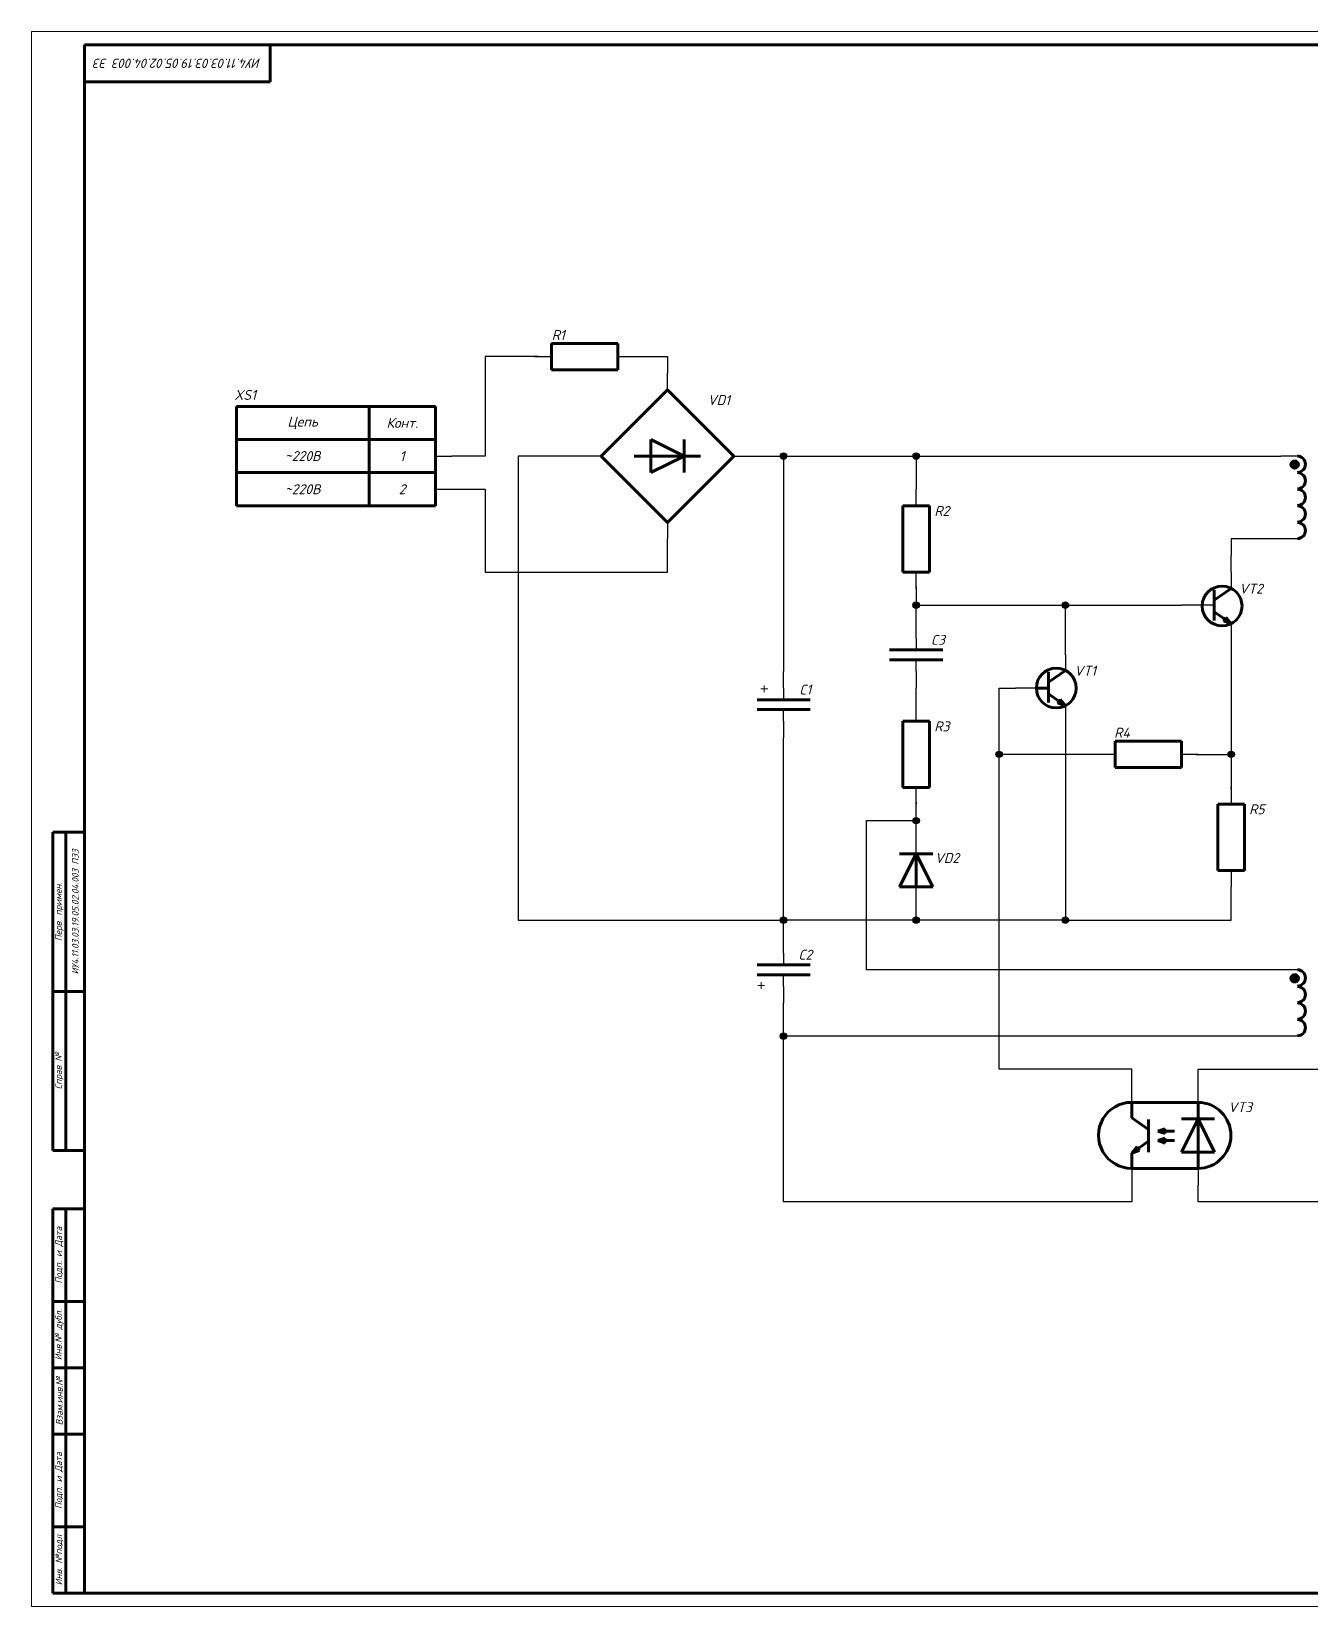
# Model space of a CAD drawing. Header units: millimetres. Extents: x 2470 to 6390, y 1560 to 2814.
# Drawn here: x 2909 to 3391, y 2220 to 2814 of the extents above; entities that cross this region are included whole.
import ezdxf

# ---------------------------------------------------------------- set-up
doc = ezdxf.new("R2010")
doc.units = ezdxf.units.MM
doc.layers.add('border', color=7, linetype='Continuous', lineweight=70)
doc.layers.add('Sheet', color=7, linetype='Continuous', lineweight=30)
doc.styles.add('Main', font='isocpeur.ttf', dxfattribs={"oblique": 15, "height": 3})
doc.styles.get("Standard").update_dxf_attribs({"font": 'arial.ttf'})

msp = doc.modelspace()

# ---------------------------------------------------------------- hatches: boundary and pattern name
at = {"layer": 'Sheet'}
h = msp.add_hatch(color=256, dxfattribs=at)
h.dxf.hatch_style = 1
edge = h.paths.add_edge_path()
edge.add_line((3192.5, 2653.879), (3191.283, 2653.879))
edge.add_ellipse((3192.5, 2653.879), major_axis=(1.217, 0), ratio=0.9999896, start_angle=180, end_angle=270)
edge.add_line((3192.5, 2652.662), (3192.5, 2653.879))
edge = h.paths.add_edge_path()
edge.add_ellipse((3192.5, 2653.879), major_axis=(1.217, 0), ratio=0.9999896, start_angle=270, end_angle=360)
edge.add_line((3193.717, 2653.879), (3192.5, 2653.879))
edge.add_line((3192.5, 2653.879), (3192.5, 2652.662))
edge = h.paths.add_edge_path()
edge.add_ellipse((3192.5, 2653.879), major_axis=(1.217, 0), ratio=0.9999896, start_angle=0, end_angle=180)
edge.add_line((3191.283, 2653.879), (3192.5, 2653.879))
edge.add_line((3192.5, 2653.879), (3193.717, 2653.879))
h = msp.add_hatch(color=256, dxfattribs=at)
h.dxf.hatch_style = 1
edge = h.paths.add_edge_path()
edge.add_line((3192.5, 2653.879), (3191.283, 2653.879))
edge.add_ellipse((3192.5, 2653.879), major_axis=(1.217, 0), ratio=0.9999896, start_angle=180, end_angle=270)
edge.add_line((3192.5, 2652.662), (3192.5, 2653.879))
edge = h.paths.add_edge_path()
edge.add_ellipse((3192.5, 2653.879), major_axis=(1.217, 0), ratio=0.9999896, start_angle=270, end_angle=360)
edge.add_line((3193.717, 2653.879), (3192.5, 2653.879))
edge.add_line((3192.5, 2653.879), (3192.5, 2652.662))
edge = h.paths.add_edge_path()
edge.add_ellipse((3192.5, 2653.879), major_axis=(1.217, 0), ratio=0.9999896, start_angle=0, end_angle=180)
edge.add_line((3191.283, 2653.879), (3192.5, 2653.879))
edge.add_line((3192.5, 2653.879), (3193.717, 2653.879))
h = msp.add_hatch(color=256, dxfattribs=at)
h.dxf.hatch_style = 1
edge = h.paths.add_edge_path()
edge.add_line((3242.5, 2653.879), (3241.283, 2653.879))
edge.add_ellipse((3242.5, 2653.879), major_axis=(1.217, 0), ratio=0.9999896, start_angle=180, end_angle=270)
edge.add_line((3242.5, 2652.662), (3242.5, 2653.879))
edge = h.paths.add_edge_path()
edge.add_ellipse((3242.5, 2653.879), major_axis=(1.217, 0), ratio=0.9999896, start_angle=270, end_angle=360)
edge.add_line((3243.717, 2653.879), (3242.5, 2653.879))
edge.add_line((3242.5, 2653.879), (3242.5, 2652.662))
edge = h.paths.add_edge_path()
edge.add_ellipse((3242.5, 2653.879), major_axis=(1.217, 0), ratio=0.9999896, start_angle=0, end_angle=180)
edge.add_line((3241.283, 2653.879), (3242.5, 2653.879))
edge.add_line((3242.5, 2653.879), (3243.717, 2653.879))
h = msp.add_hatch(color=256, dxfattribs=at)
h.dxf.hatch_style = 1
edge = h.paths.add_edge_path()
edge.add_line((3242.5, 2653.879), (3241.283, 2653.879))
edge.add_ellipse((3242.5, 2653.879), major_axis=(1.217, 0), ratio=0.9999896, start_angle=180, end_angle=270)
edge.add_line((3242.5, 2652.662), (3242.5, 2653.879))
edge = h.paths.add_edge_path()
edge.add_ellipse((3242.5, 2653.879), major_axis=(1.217, 0), ratio=0.9999896, start_angle=270, end_angle=360)
edge.add_line((3243.717, 2653.879), (3242.5, 2653.879))
edge.add_line((3242.5, 2653.879), (3242.5, 2652.662))
edge = h.paths.add_edge_path()
edge.add_ellipse((3242.5, 2653.879), major_axis=(1.217, 0), ratio=0.9999896, start_angle=0, end_angle=180)
edge.add_line((3241.283, 2653.879), (3242.5, 2653.879))
edge.add_line((3242.5, 2653.879), (3243.717, 2653.879))
at = {"layer": 'Sheet', "lineweight": 70}
h = msp.add_hatch(color=256, dxfattribs=at)
h.dxf.hatch_style = 1
edge = h.paths.add_edge_path()
edge.add_ellipse((3385.198, 2650.682), major_axis=(0, 1.396), ratio=0.9952864, start_angle=0, end_angle=360)
at = {"layer": 'Sheet'}
h = msp.add_hatch(color=256, dxfattribs=at)
h.dxf.hatch_style = 1
edge = h.paths.add_edge_path()
edge.add_line((3242.5, 2597.629), (3241.283, 2597.629))
edge.add_ellipse((3242.5, 2597.629), major_axis=(1.217, 0), ratio=0.9999896, start_angle=180, end_angle=270)
edge.add_line((3242.5, 2596.412), (3242.5, 2597.629))
edge = h.paths.add_edge_path()
edge.add_ellipse((3242.5, 2597.629), major_axis=(1.217, 0), ratio=0.9999896, start_angle=270, end_angle=360)
edge.add_line((3243.717, 2597.629), (3242.5, 2597.629))
edge.add_line((3242.5, 2597.629), (3242.5, 2596.412))
edge = h.paths.add_edge_path()
edge.add_ellipse((3242.5, 2597.629), major_axis=(1.217, 0), ratio=0.9999896, start_angle=0, end_angle=180)
edge.add_line((3241.283, 2597.629), (3242.5, 2597.629))
edge.add_line((3242.5, 2597.629), (3243.717, 2597.629))
h = msp.add_hatch(color=256, dxfattribs=at)
h.dxf.hatch_style = 1
edge = h.paths.add_edge_path()
edge.add_line((3242.5, 2597.629), (3241.283, 2597.629))
edge.add_ellipse((3242.5, 2597.629), major_axis=(1.217, 0), ratio=0.9999896, start_angle=180, end_angle=270)
edge.add_line((3242.5, 2596.412), (3242.5, 2597.629))
edge = h.paths.add_edge_path()
edge.add_ellipse((3242.5, 2597.629), major_axis=(1.217, 0), ratio=0.9999896, start_angle=270, end_angle=360)
edge.add_line((3243.717, 2597.629), (3242.5, 2597.629))
edge.add_line((3242.5, 2597.629), (3242.5, 2596.412))
edge = h.paths.add_edge_path()
edge.add_ellipse((3242.5, 2597.629), major_axis=(1.217, 0), ratio=0.9999896, start_angle=0, end_angle=180)
edge.add_line((3241.283, 2597.629), (3242.5, 2597.629))
edge.add_line((3242.5, 2597.629), (3243.717, 2597.629))
h = msp.add_hatch(color=256, dxfattribs=at)
h.dxf.hatch_style = 1
edge = h.paths.add_edge_path()
edge.add_line((3298.75, 2597.629), (3297.533, 2597.629))
edge.add_ellipse((3298.75, 2597.629), major_axis=(1.217, 0), ratio=0.9999896, start_angle=180, end_angle=270)
edge.add_line((3298.75, 2596.412), (3298.75, 2597.629))
edge = h.paths.add_edge_path()
edge.add_ellipse((3298.75, 2597.629), major_axis=(1.217, 0), ratio=0.9999896, start_angle=270, end_angle=360)
edge.add_line((3299.967, 2597.629), (3298.75, 2597.629))
edge.add_line((3298.75, 2597.629), (3298.75, 2596.412))
edge = h.paths.add_edge_path()
edge.add_ellipse((3298.75, 2597.629), major_axis=(1.217, 0), ratio=0.9999896, start_angle=0, end_angle=180)
edge.add_line((3297.533, 2597.629), (3298.75, 2597.629))
edge.add_line((3298.75, 2597.629), (3299.967, 2597.629))
h = msp.add_hatch(color=256, dxfattribs=at)
h.dxf.hatch_style = 1
edge = h.paths.add_edge_path()
edge.add_line((3298.75, 2597.629), (3297.533, 2597.629))
edge.add_ellipse((3298.75, 2597.629), major_axis=(1.217, 0), ratio=0.9999896, start_angle=180, end_angle=270)
edge.add_line((3298.75, 2596.412), (3298.75, 2597.629))
edge = h.paths.add_edge_path()
edge.add_ellipse((3298.75, 2597.629), major_axis=(1.217, 0), ratio=0.9999896, start_angle=270, end_angle=360)
edge.add_line((3299.967, 2597.629), (3298.75, 2597.629))
edge.add_line((3298.75, 2597.629), (3298.75, 2596.412))
edge = h.paths.add_edge_path()
edge.add_ellipse((3298.75, 2597.629), major_axis=(1.217, 0), ratio=0.9999896, start_angle=0, end_angle=180)
edge.add_line((3297.533, 2597.629), (3298.75, 2597.629))
edge.add_line((3298.75, 2597.629), (3299.967, 2597.629))
at = {"layer": 'Sheet', "lineweight": 70}
h = msp.add_hatch(color=256, dxfattribs=at)
h.dxf.hatch_style = 1
h.paths.add_polyline_path([(3358.77, 2592.371), (3358.309, 2591.707), (3361.25, 2590.65)])
h.paths.add_polyline_path([(3359.232, 2593.035), (3358.791, 2592.401), (3361.189, 2590.722)])
h = msp.add_hatch(color=256, dxfattribs=at)
h.dxf.hatch_style = 1
h.paths.add_polyline_path([(3296.27, 2561.421), (3295.809, 2560.756), (3298.75, 2559.7)])
h.paths.add_polyline_path([(3296.731, 2562.085), (3296.291, 2561.45), (3298.689, 2559.772)])
at = {"layer": 'Sheet'}
h = msp.add_hatch(color=256, dxfattribs=at)
h.dxf.hatch_style = 1
edge = h.paths.add_edge_path()
edge.add_line((3273.75, 2541.379), (3272.533, 2541.379))
edge.add_ellipse((3273.75, 2541.379), major_axis=(1.217, 0), ratio=0.9999896, start_angle=180, end_angle=270)
edge.add_line((3273.75, 2540.162), (3273.75, 2541.379))
edge = h.paths.add_edge_path()
edge.add_ellipse((3273.75, 2541.379), major_axis=(1.217, 0), ratio=0.9999896, start_angle=270, end_angle=360)
edge.add_line((3274.967, 2541.379), (3273.75, 2541.379))
edge.add_line((3273.75, 2541.379), (3273.75, 2540.162))
edge = h.paths.add_edge_path()
edge.add_ellipse((3273.75, 2541.379), major_axis=(1.217, 0), ratio=0.9999896, start_angle=0, end_angle=180)
edge.add_line((3272.533, 2541.379), (3273.75, 2541.379))
edge.add_line((3273.75, 2541.379), (3274.967, 2541.379))
h = msp.add_hatch(color=256, dxfattribs=at)
h.dxf.hatch_style = 1
edge = h.paths.add_edge_path()
edge.add_line((3273.75, 2541.379), (3272.533, 2541.379))
edge.add_ellipse((3273.75, 2541.379), major_axis=(1.217, 0), ratio=0.9999896, start_angle=180, end_angle=270)
edge.add_line((3273.75, 2540.162), (3273.75, 2541.379))
edge = h.paths.add_edge_path()
edge.add_ellipse((3273.75, 2541.379), major_axis=(1.217, 0), ratio=0.9999896, start_angle=270, end_angle=360)
edge.add_line((3274.967, 2541.379), (3273.75, 2541.379))
edge.add_line((3273.75, 2541.379), (3273.75, 2540.162))
edge = h.paths.add_edge_path()
edge.add_ellipse((3273.75, 2541.379), major_axis=(1.217, 0), ratio=0.9999896, start_angle=0, end_angle=180)
edge.add_line((3272.533, 2541.379), (3273.75, 2541.379))
edge.add_line((3273.75, 2541.379), (3274.967, 2541.379))
h = msp.add_hatch(color=256, dxfattribs=at)
h.dxf.hatch_style = 1
edge = h.paths.add_edge_path()
edge.add_line((3361.25, 2541.379), (3360.033, 2541.379))
edge.add_ellipse((3361.25, 2541.379), major_axis=(1.217, 0), ratio=0.9999896, start_angle=180, end_angle=270)
edge.add_line((3361.25, 2540.162), (3361.25, 2541.379))
edge = h.paths.add_edge_path()
edge.add_ellipse((3361.25, 2541.379), major_axis=(1.217, 0), ratio=0.9999896, start_angle=270, end_angle=360)
edge.add_line((3362.467, 2541.379), (3361.25, 2541.379))
edge.add_line((3361.25, 2541.379), (3361.25, 2540.162))
edge = h.paths.add_edge_path()
edge.add_ellipse((3361.25, 2541.379), major_axis=(1.217, 0), ratio=0.9999896, start_angle=0, end_angle=180)
edge.add_line((3360.033, 2541.379), (3361.25, 2541.379))
edge.add_line((3361.25, 2541.379), (3362.467, 2541.379))
h = msp.add_hatch(color=256, dxfattribs=at)
h.dxf.hatch_style = 1
edge = h.paths.add_edge_path()
edge.add_line((3361.25, 2541.379), (3360.033, 2541.379))
edge.add_ellipse((3361.25, 2541.379), major_axis=(1.217, 0), ratio=0.9999896, start_angle=180, end_angle=270)
edge.add_line((3361.25, 2540.162), (3361.25, 2541.379))
edge = h.paths.add_edge_path()
edge.add_ellipse((3361.25, 2541.379), major_axis=(1.217, 0), ratio=0.9999896, start_angle=270, end_angle=360)
edge.add_line((3362.467, 2541.379), (3361.25, 2541.379))
edge.add_line((3361.25, 2541.379), (3361.25, 2540.162))
edge = h.paths.add_edge_path()
edge.add_ellipse((3361.25, 2541.379), major_axis=(1.217, 0), ratio=0.9999896, start_angle=0, end_angle=180)
edge.add_line((3360.033, 2541.379), (3361.25, 2541.379))
edge.add_line((3361.25, 2541.379), (3362.467, 2541.379))
h = msp.add_hatch(color=256, dxfattribs=at)
h.dxf.hatch_style = 1
edge = h.paths.add_edge_path()
edge.add_line((3361.25, 2541.379), (3360.033, 2541.379))
edge.add_ellipse((3361.25, 2541.379), major_axis=(1.217, 0), ratio=0.9999896, start_angle=180, end_angle=270)
edge.add_line((3361.25, 2540.162), (3361.25, 2541.379))
edge = h.paths.add_edge_path()
edge.add_ellipse((3361.25, 2541.379), major_axis=(1.217, 0), ratio=0.9999896, start_angle=270, end_angle=360)
edge.add_line((3362.467, 2541.379), (3361.25, 2541.379))
edge.add_line((3361.25, 2541.379), (3361.25, 2540.162))
edge = h.paths.add_edge_path()
edge.add_ellipse((3361.25, 2541.379), major_axis=(1.217, 0), ratio=0.9999896, start_angle=0, end_angle=180)
edge.add_line((3360.033, 2541.379), (3361.25, 2541.379))
edge.add_line((3361.25, 2541.379), (3362.467, 2541.379))
h = msp.add_hatch(color=256, dxfattribs=at)
h.dxf.hatch_style = 1
edge = h.paths.add_edge_path()
edge.add_line((3361.25, 2541.379), (3360.033, 2541.379))
edge.add_ellipse((3361.25, 2541.379), major_axis=(1.217, 0), ratio=0.9999896, start_angle=180, end_angle=270)
edge.add_line((3361.25, 2540.162), (3361.25, 2541.379))
edge = h.paths.add_edge_path()
edge.add_ellipse((3361.25, 2541.379), major_axis=(1.217, 0), ratio=0.9999896, start_angle=270, end_angle=360)
edge.add_line((3362.467, 2541.379), (3361.25, 2541.379))
edge.add_line((3361.25, 2541.379), (3361.25, 2540.162))
edge = h.paths.add_edge_path()
edge.add_ellipse((3361.25, 2541.379), major_axis=(1.217, 0), ratio=0.9999896, start_angle=0, end_angle=180)
edge.add_line((3360.033, 2541.379), (3361.25, 2541.379))
edge.add_line((3361.25, 2541.379), (3362.467, 2541.379))
h = msp.add_hatch(color=256, dxfattribs=at)
h.dxf.hatch_style = 1
edge = h.paths.add_edge_path()
edge.add_line((3242.5, 2516.379), (3241.283, 2516.379))
edge.add_ellipse((3242.5, 2516.379), major_axis=(1.217, 0), ratio=0.9999896, start_angle=180, end_angle=270)
edge.add_line((3242.5, 2515.162), (3242.5, 2516.379))
edge = h.paths.add_edge_path()
edge.add_ellipse((3242.5, 2516.379), major_axis=(1.217, 0), ratio=0.9999896, start_angle=270, end_angle=360)
edge.add_line((3243.717, 2516.379), (3242.5, 2516.379))
edge.add_line((3242.5, 2516.379), (3242.5, 2515.162))
edge = h.paths.add_edge_path()
edge.add_ellipse((3242.5, 2516.379), major_axis=(1.217, 0), ratio=0.9999896, start_angle=0, end_angle=180)
edge.add_line((3241.283, 2516.379), (3242.5, 2516.379))
edge.add_line((3242.5, 2516.379), (3243.717, 2516.379))
h = msp.add_hatch(color=256, dxfattribs=at)
h.dxf.hatch_style = 1
edge = h.paths.add_edge_path()
edge.add_line((3242.5, 2516.379), (3241.283, 2516.379))
edge.add_ellipse((3242.5, 2516.379), major_axis=(1.217, 0), ratio=0.9999896, start_angle=180, end_angle=270)
edge.add_line((3242.5, 2515.162), (3242.5, 2516.379))
edge = h.paths.add_edge_path()
edge.add_ellipse((3242.5, 2516.379), major_axis=(1.217, 0), ratio=0.9999896, start_angle=270, end_angle=360)
edge.add_line((3243.717, 2516.379), (3242.5, 2516.379))
edge.add_line((3242.5, 2516.379), (3242.5, 2515.162))
edge = h.paths.add_edge_path()
edge.add_ellipse((3242.5, 2516.379), major_axis=(1.217, 0), ratio=0.9999896, start_angle=0, end_angle=180)
edge.add_line((3241.283, 2516.379), (3242.5, 2516.379))
edge.add_line((3242.5, 2516.379), (3243.717, 2516.379))
h = msp.add_hatch(color=256, dxfattribs=at)
h.dxf.hatch_style = 1
edge = h.paths.add_edge_path()
edge.add_line((3192.5, 2478.879), (3191.283, 2478.879))
edge.add_ellipse((3192.5, 2478.879), major_axis=(1.217, 0), ratio=0.9999896, start_angle=180, end_angle=270)
edge.add_line((3192.5, 2477.662), (3192.5, 2478.879))
edge = h.paths.add_edge_path()
edge.add_ellipse((3192.5, 2478.879), major_axis=(1.217, 0), ratio=0.9999896, start_angle=270, end_angle=360)
edge.add_line((3193.717, 2478.879), (3192.5, 2478.879))
edge.add_line((3192.5, 2478.879), (3192.5, 2477.662))
edge = h.paths.add_edge_path()
edge.add_ellipse((3192.5, 2478.879), major_axis=(1.217, 0), ratio=0.9999896, start_angle=0, end_angle=180)
edge.add_line((3191.283, 2478.879), (3192.5, 2478.879))
edge.add_line((3192.5, 2478.879), (3193.717, 2478.879))
h = msp.add_hatch(color=256, dxfattribs=at)
h.dxf.hatch_style = 1
edge = h.paths.add_edge_path()
edge.add_line((3192.5, 2478.879), (3191.283, 2478.879))
edge.add_ellipse((3192.5, 2478.879), major_axis=(1.217, 0), ratio=0.9999896, start_angle=180, end_angle=270)
edge.add_line((3192.5, 2477.662), (3192.5, 2478.879))
edge = h.paths.add_edge_path()
edge.add_ellipse((3192.5, 2478.879), major_axis=(1.217, 0), ratio=0.9999896, start_angle=270, end_angle=360)
edge.add_line((3193.717, 2478.879), (3192.5, 2478.879))
edge.add_line((3192.5, 2478.879), (3192.5, 2477.662))
edge = h.paths.add_edge_path()
edge.add_ellipse((3192.5, 2478.879), major_axis=(1.217, 0), ratio=0.9999896, start_angle=0, end_angle=180)
edge.add_line((3191.283, 2478.879), (3192.5, 2478.879))
edge.add_line((3192.5, 2478.879), (3193.717, 2478.879))
h = msp.add_hatch(color=256, dxfattribs=at)
h.dxf.hatch_style = 1
edge = h.paths.add_edge_path()
edge.add_line((3242.5, 2478.879), (3241.283, 2478.879))
edge.add_ellipse((3242.5, 2478.879), major_axis=(1.217, 0), ratio=0.9999896, start_angle=180, end_angle=270)
edge.add_line((3242.5, 2477.662), (3242.5, 2478.879))
edge = h.paths.add_edge_path()
edge.add_ellipse((3242.5, 2478.879), major_axis=(1.217, 0), ratio=0.9999896, start_angle=270, end_angle=360)
edge.add_line((3243.717, 2478.879), (3242.5, 2478.879))
edge.add_line((3242.5, 2478.879), (3242.5, 2477.662))
edge = h.paths.add_edge_path()
edge.add_ellipse((3242.5, 2478.879), major_axis=(1.217, 0), ratio=0.9999896, start_angle=0, end_angle=180)
edge.add_line((3241.283, 2478.879), (3242.5, 2478.879))
edge.add_line((3242.5, 2478.879), (3243.717, 2478.879))
h = msp.add_hatch(color=256, dxfattribs=at)
h.dxf.hatch_style = 1
edge = h.paths.add_edge_path()
edge.add_line((3242.5, 2478.879), (3241.283, 2478.879))
edge.add_ellipse((3242.5, 2478.879), major_axis=(1.217, 0), ratio=0.9999896, start_angle=180, end_angle=270)
edge.add_line((3242.5, 2477.662), (3242.5, 2478.879))
edge = h.paths.add_edge_path()
edge.add_ellipse((3242.5, 2478.879), major_axis=(1.217, 0), ratio=0.9999896, start_angle=270, end_angle=360)
edge.add_line((3243.717, 2478.879), (3242.5, 2478.879))
edge.add_line((3242.5, 2478.879), (3242.5, 2477.662))
edge = h.paths.add_edge_path()
edge.add_ellipse((3242.5, 2478.879), major_axis=(1.217, 0), ratio=0.9999896, start_angle=0, end_angle=180)
edge.add_line((3241.283, 2478.879), (3242.5, 2478.879))
edge.add_line((3242.5, 2478.879), (3243.717, 2478.879))
h = msp.add_hatch(color=256, dxfattribs=at)
h.dxf.hatch_style = 1
edge = h.paths.add_edge_path()
edge.add_line((3298.75, 2478.879), (3297.533, 2478.879))
edge.add_ellipse((3298.75, 2478.879), major_axis=(1.217, 0), ratio=0.9999896, start_angle=180, end_angle=270)
edge.add_line((3298.75, 2477.662), (3298.75, 2478.879))
edge = h.paths.add_edge_path()
edge.add_ellipse((3298.75, 2478.879), major_axis=(1.217, 0), ratio=0.9999896, start_angle=270, end_angle=360)
edge.add_line((3299.967, 2478.879), (3298.75, 2478.879))
edge.add_line((3298.75, 2478.879), (3298.75, 2477.662))
edge = h.paths.add_edge_path()
edge.add_ellipse((3298.75, 2478.879), major_axis=(1.217, 0), ratio=0.9999896, start_angle=0, end_angle=180)
edge.add_line((3297.533, 2478.879), (3298.75, 2478.879))
edge.add_line((3298.75, 2478.879), (3299.967, 2478.879))
h = msp.add_hatch(color=256, dxfattribs=at)
h.dxf.hatch_style = 1
edge = h.paths.add_edge_path()
edge.add_line((3298.75, 2478.879), (3297.533, 2478.879))
edge.add_ellipse((3298.75, 2478.879), major_axis=(1.217, 0), ratio=0.9999896, start_angle=180, end_angle=270)
edge.add_line((3298.75, 2477.662), (3298.75, 2478.879))
edge = h.paths.add_edge_path()
edge.add_ellipse((3298.75, 2478.879), major_axis=(1.217, 0), ratio=0.9999896, start_angle=270, end_angle=360)
edge.add_line((3299.967, 2478.879), (3298.75, 2478.879))
edge.add_line((3298.75, 2478.879), (3298.75, 2477.662))
edge = h.paths.add_edge_path()
edge.add_ellipse((3298.75, 2478.879), major_axis=(1.217, 0), ratio=0.9999896, start_angle=0, end_angle=180)
edge.add_line((3297.533, 2478.879), (3298.75, 2478.879))
edge.add_line((3298.75, 2478.879), (3299.967, 2478.879))
at = {"layer": 'Sheet', "lineweight": 70}
h = msp.add_hatch(color=256, dxfattribs=at)
h.dxf.hatch_style = 1
edge = h.paths.add_edge_path()
edge.add_ellipse((3385.198, 2456.933), major_axis=(0, 1.396), ratio=0.9952864, start_angle=0, end_angle=360)
at = {"layer": 'Sheet'}
h = msp.add_hatch(color=256, dxfattribs=at)
h.dxf.hatch_style = 1
edge = h.paths.add_edge_path()
edge.add_line((3192.5, 2435.129), (3191.283, 2435.129))
edge.add_ellipse((3192.5, 2435.129), major_axis=(1.217, 0), ratio=0.9999896, start_angle=180, end_angle=270)
edge.add_line((3192.5, 2433.912), (3192.5, 2435.129))
edge = h.paths.add_edge_path()
edge.add_ellipse((3192.5, 2435.129), major_axis=(1.217, 0), ratio=0.9999896, start_angle=270, end_angle=360)
edge.add_line((3193.717, 2435.129), (3192.5, 2435.129))
edge.add_line((3192.5, 2435.129), (3192.5, 2433.912))
edge = h.paths.add_edge_path()
edge.add_ellipse((3192.5, 2435.129), major_axis=(1.217, 0), ratio=0.9999896, start_angle=0, end_angle=180)
edge.add_line((3191.283, 2435.129), (3192.5, 2435.129))
edge.add_line((3192.5, 2435.129), (3193.717, 2435.129))
h = msp.add_hatch(color=256, dxfattribs=at)
h.dxf.hatch_style = 1
edge = h.paths.add_edge_path()
edge.add_line((3192.5, 2435.129), (3191.283, 2435.129))
edge.add_ellipse((3192.5, 2435.129), major_axis=(1.217, 0), ratio=0.9999896, start_angle=180, end_angle=270)
edge.add_line((3192.5, 2433.912), (3192.5, 2435.129))
edge = h.paths.add_edge_path()
edge.add_ellipse((3192.5, 2435.129), major_axis=(1.217, 0), ratio=0.9999896, start_angle=270, end_angle=360)
edge.add_line((3193.717, 2435.129), (3192.5, 2435.129))
edge.add_line((3192.5, 2435.129), (3192.5, 2433.912))
edge = h.paths.add_edge_path()
edge.add_ellipse((3192.5, 2435.129), major_axis=(1.217, 0), ratio=0.9999896, start_angle=0, end_angle=180)
edge.add_line((3191.283, 2435.129), (3192.5, 2435.129))
edge.add_line((3192.5, 2435.129), (3193.717, 2435.129))
at = {"layer": 'Sheet', "lineweight": 70}
h = msp.add_hatch(color=256, dxfattribs=at)
h.dxf.hatch_style = 1
h.paths.add_polyline_path([(3336.3, 2398.388), (3336.3, 2399.286), (3333.606, 2399.286)])
h.paths.add_polyline_path([(3336.3, 2399.286), (3336.3, 2400.184), (3333.606, 2399.286)])
h.paths.add_polyline_path([(3336.3, 2395.694), (3336.3, 2396.592), (3333.606, 2395.694)])
h.paths.add_polyline_path([(3336.3, 2394.796), (3336.3, 2395.694), (3333.606, 2395.694)])
h = msp.add_hatch(color=256, dxfattribs=at)
h.dxf.hatch_style = 1
h.paths.add_polyline_path([(3326.23, 2392.7), (3326.691, 2392.035), (3323.75, 2390.979)])
h.paths.add_polyline_path([(3325.769, 2393.364), (3326.209, 2392.729), (3323.811, 2391.05)])

# ---------------------------------------------------------------- linework, layer by layer
at = {"layer": 'border', "lineweight": 18}
for p, q in [((2909, 2814), (3750, 2814)), ((2909, 2814), (2909, 2220)), ((3750, 2220), (2909, 2220))]:
    msp.add_line(p, q, dxfattribs=at)
at = {"layer": 'border', "lineweight": 70}
for p, q in [((2929, 2809), (3745, 2809)), ((2929, 2809), (2929, 2225)), ((2999, 2795), (2999, 2809)), ((2929, 2795), (2999, 2795)), ((2922, 2512), (2917, 2512)), ((2922, 2452), (2922, 2512)), ((2922, 2512), (2929, 2512)), ((2917, 2452), (2929, 2452)), ((2922, 2452), (2922, 2392)), ((2922, 2392), (2917, 2392)), ((2929, 2392), (2922, 2392)), ((2929, 2370), (2917, 2370)), ((2917, 2370), (2917, 2225)), ((2922, 2225), (2922, 2370)), ((2929, 2335), (2917, 2335)), ((2929, 2310), (2917, 2310)), ((2929, 2250), (2917, 2250)), ((3745, 2225), (2917, 2225))]:
    msp.add_line(p, q, dxfattribs=at)
at = {"layer": 'border'}
for p, q in [((2917, 2512), (2917, 2392)), ((2917, 2250), (2917, 2285)), ((2917, 2285), (2929, 2285))]:
    msp.add_line(p, q, dxfattribs=at)
at = {"layer": 'Sheet'}
for p, q in [((3098.75, 2691.379), (3080, 2691.379)), ((3080, 2691.379), (3080, 2653.879)), ((3098.75, 2691.379), (3105, 2691.379)), ((3100, 2691.379), (3098.75, 2691.379)), ((3130, 2691.379), (3136.25, 2691.379)), ((3135, 2691.379), (3136.25, 2691.379)), ((3136.25, 2691.379), (3148.75, 2691.379)), ((3148.75, 2691.379), (3148.75, 2685.129)), ((3148.75, 2678.879), (3148.75, 2685.129)), ((3148.75, 2683.879), (3148.75, 2685.129)), ((3061.249, 2653.879), (3067.499, 2653.879)), ((3080, 2653.879), (3067.499, 2653.879)), ((3067.499, 2653.879), (3067.499, 2653.879)), ((3117.5, 2653.879), (3092.5, 2653.879)), ((3092.5, 2653.879), (3092.5, 2478.879)), ((3123.75, 2653.879), (3117.5, 2653.879)), ((3118.75, 2653.879), (3117.5, 2653.879)), ((3173.75, 2653.879), (3192.5, 2653.879)), ((3192.5, 2653.879), (3192.5, 2572.629)), ((3192.5, 2653.879), (3242.5, 2653.879)), ((3242.5, 2653.879), (3242.5, 2641.379)), ((3242.5, 2653.879), (3380, 2653.879)), ((3386.25, 2653.879), (3380, 2653.879)), ((3061.249, 2641.379), (3067.499, 2641.379)), ((3067.499, 2641.379), (3080, 2641.379)), ((3080, 2641.379), (3080, 2610.129)), ((3242.5, 2635.129), (3242.5, 2641.379)), ((3242.5, 2640.744), (3242.5, 2641.379)), ((3148.75, 2628.879), (3148.75, 2622.629)), ((3148.75, 2623.879), (3148.75, 2622.629)), ((3148.75, 2610.129), (3148.75, 2622.629)), ((3380, 2622.629), (3361.25, 2622.629)), ((3361.25, 2622.629), (3361.25, 2616.379)), ((3386.25, 2622.629), (3380, 2622.629)), ((3361.25, 2610.129), (3361.25, 2616.379)), ((3080, 2610.129), (3148.75, 2610.129)), ((3242.5, 2603.879), (3242.5, 2610.129)), ((3361.25, 2610.129), (3361.25, 2604.279)), ((3242.5, 2604.514), (3242.5, 2603.879)), ((3242.5, 2603.879), (3242.5, 2597.629)), ((3242.5, 2591.379), (3242.5, 2597.629)), ((3242.5, 2597.629), (3298.75, 2597.629)), ((3298.75, 2585.129), (3298.75, 2597.629)), ((3298.75, 2597.629), (3342.5, 2597.629)), ((3354.9, 2597.629), (3342.5, 2597.629)), ((3242.5, 2585.129), (3242.5, 2591.379)), ((3361.25, 2590.65), (3361.25, 2585.129)), ((3242.5, 2585.129), (3242.5, 2580.754)), ((3298.75, 2578.879), (3298.75, 2585.129)), ((3361.25, 2585.129), (3361.25, 2578.879)), ((3298.75, 2578.879), (3298.75, 2573.029)), ((3361.25, 2578.879), (3361.25, 2541.379)), ((3192.5, 2566.379), (3192.5, 2572.629)), ((3242.5, 2572.629), (3242.5, 2577.004)), ((3242.5, 2572.629), (3242.5, 2566.379)), ((3192.5, 2566.379), (3192.5, 2562.004)), ((3242.5, 2560.129), (3242.5, 2566.379)), ((3273.75, 2541.379), (3273.75, 2566.379)), ((3273.75, 2566.379), (3280, 2566.379)), ((3287.839, 2566.367), (3280, 2566.379)), ((3242.5, 2553.879), (3242.5, 2560.129)), ((3242.5, 2559.494), (3242.5, 2560.129)), ((3298.75, 2559.7), (3298.75, 2547.629)), ((3192.5, 2553.879), (3192.5, 2547.629)), ((3192.5, 2478.879), (3192.5, 2547.629)), ((3298.75, 2547.629), (3298.75, 2478.879)), ((3311.25, 2541.379), (3273.75, 2541.379)), ((3273.75, 2422.629), (3273.75, 2541.379)), ((3317.5, 2541.379), (3311.25, 2541.379)), ((3311.885, 2541.379), (3311.25, 2541.379)), ((3348.75, 2541.379), (3342.5, 2541.379)), ((3348.115, 2541.379), (3348.75, 2541.379)), ((3348.75, 2541.379), (3361.25, 2541.379)), ((3361.25, 2541.379), (3361.25, 2528.879)), ((3242.5, 2522.629), (3242.5, 2528.879)), ((3361.25, 2528.879), (3361.25, 2522.629)), ((3361.25, 2528.244), (3361.25, 2528.879)), ((3242.5, 2523.264), (3242.5, 2522.629)), ((3242.5, 2516.379), (3242.5, 2522.629)), ((3223.75, 2460.129), (3223.75, 2516.379)), ((3223.75, 2516.379), (3242.5, 2516.379)), ((3242.5, 2510.129), (3242.5, 2516.379)), ((3242.5, 2503.879), (3242.5, 2510.129)), ((3361.25, 2497.629), (3361.25, 2491.379)), ((3242.5, 2478.879), (3242.5, 2491.379)), ((3361.25, 2492.014), (3361.25, 2491.379)), ((3361.25, 2478.879), (3361.25, 2491.379)), ((3092.5, 2478.879), (3192.5, 2478.879)), ((3192.5, 2472.629), (3192.5, 2478.879)), ((3242.5, 2478.879), (3192.5, 2478.879)), ((3298.75, 2478.879), (3242.5, 2478.879)), ((3298.75, 2478.879), (3361.25, 2478.879)), ((3192.5, 2466.379), (3192.5, 2472.629)), ((3192.5, 2466.379), (3192.5, 2462.004)), ((3380, 2460.129), (3223.75, 2460.129)), ((3386.25, 2460.129), (3380, 2460.129)), ((3192.5, 2453.879), (3192.5, 2458.254)), ((3192.5, 2453.879), (3192.5, 2447.629)), ((3192.5, 2435.129), (3192.5, 2447.629)), ((3380, 2435.129), (3192.5, 2435.129)), ((3192.5, 2372.629), (3192.5, 2435.129)), ((3386.25, 2435.129), (3380, 2435.129)), ((3323.75, 2422.629), (3273.75, 2422.629)), ((3323.75, 2416.379), (3323.75, 2422.629)), ((3348.75, 2416.379), (3348.75, 2422.629)), ((3348.75, 2422.629), (3461.25, 2422.629)), ((3323.75, 2410.129), (3323.75, 2416.379)), ((3348.75, 2410.129), (3348.75, 2416.379)), ((3323.75, 2385.129), (3323.75, 2378.879)), ((3348.75, 2385.129), (3348.75, 2378.879)), ((3323.75, 2378.879), (3323.75, 2372.629)), ((3348.75, 2372.629), (3348.75, 2378.879)), ((3323.75, 2372.629), (3192.5, 2372.629)), ((3573.751, 2372.629), (3348.75, 2372.629))]:
    msp.add_line(p, q, dxfattribs=at)
at = {"layer": 'Sheet', "lineweight": 70}
for p, q in [((3105, 2696.379), (3105, 2686.379)), ((3105, 2696.379), (3130, 2696.379)), ((3130, 2696.379), (3130, 2686.379)), ((3105, 2686.379), (3130, 2686.379)), ((3123.75, 2653.879), (3148.75, 2678.879)), ((3148.75, 2678.879), (3173.75, 2653.879)), ((2986.249, 2672.629), (3061.249, 2672.629)), ((2986.249, 2672.629), (2986.249, 2635.129)), ((3142.5, 2660.129), (3142.5, 2647.629)), ((3155, 2653.879), (3142.5, 2660.129)), ((3155, 2660.129), (3155, 2647.629)), ((3155, 2660.129), (3155, 2660.129)), ((3148.75, 2628.879), (3123.75, 2653.879)), ((3142.5, 2653.879), (3136.25, 2653.879)), ((3142.5, 2653.879), (3155, 2653.879)), ((3142.5, 2647.629), (3155, 2653.879)), ((3173.75, 2653.879), (3148.75, 2628.879)), ((3155, 2653.879), (3161.25, 2653.879)), ((2986.249, 2635.129), (3061.249, 2635.129)), ((3237.5, 2635.129), (3247.5, 2635.129)), ((3237.5, 2610.129), (3237.5, 2635.129)), ((3247.5, 2610.129), (3247.5, 2635.129)), ((3237.5, 2610.129), (3247.5, 2610.129)), ((3361.25, 2603.979), (3354.9, 2599.534)), ((3354.9, 2603.344), (3354.9, 2591.914)), ((3361.25, 2590.679), (3354.9, 2595.124)), ((3358.309, 2591.707), (3359.232, 2593.035)), ((3358.309, 2591.707), (3361.25, 2590.65)), ((3359.232, 2593.035), (3361.25, 2590.65)), ((3232.5, 2580.754), (3252.5, 2580.754)), ((3232.5, 2577.004), (3252.5, 2577.004)), ((3298.75, 2573.029), (3292.4, 2568.584)), ((3292.4, 2572.394), (3292.4, 2560.964)), ((3287.839, 2566.367), (3292.4, 2566.379)), ((3202.5, 2562.004), (3182.5, 2562.004)), ((3298.75, 2559.729), (3292.4, 2564.174)), ((3295.809, 2560.756), (3296.731, 2562.085)), ((3295.809, 2560.756), (3298.75, 2559.7)), ((3296.731, 2562.085), (3298.75, 2559.7)), ((3202.5, 2558.254), (3182.5, 2558.254)), ((3237.5, 2553.879), (3247.5, 2553.879)), ((3237.5, 2528.879), (3237.5, 2553.879)), ((3247.5, 2528.879), (3247.5, 2553.879)), ((3317.5, 2536.379), (3317.5, 2546.379)), ((3342.5, 2546.379), (3317.5, 2546.379)), ((3342.5, 2536.379), (3342.5, 2546.379)), ((3342.5, 2536.379), (3317.5, 2536.379)), ((3237.5, 2528.879), (3247.5, 2528.879)), ((3366.25, 2522.629), (3356.25, 2522.629)), ((3356.25, 2522.629), (3356.25, 2497.629)), ((3366.25, 2522.629), (3366.25, 2497.629)), ((3236.25, 2503.879), (3248.75, 2503.879)), ((3236.25, 2503.879), (3236.25, 2503.879)), ((3242.5, 2503.879), (3236.25, 2491.379)), ((3242.5, 2491.379), (3242.5, 2503.879)), ((3248.75, 2491.379), (3242.5, 2503.879)), ((3366.25, 2497.629), (3356.25, 2497.629)), ((3236.25, 2491.379), (3248.75, 2491.379)), ((3182.5, 2462.004), (3202.5, 2462.004)), ((3182.5, 2458.254), (3202.5, 2458.254)), ((3323.75, 2404.308), (3323.75, 2410.129)), ((3348.75, 2410.129), (3323.75, 2410.129)), ((3348.75, 2410.129), (3348.75, 2385.129)), ((3323.75, 2404.308), (3330.1, 2399.863)), ((3330.1, 2403.673), (3330.1, 2392.243)), ((3330.1, 2403.673), (3330.1, 2391.307)), ((3333.606, 2399.286), (3336.3, 2400.184)), ((3336.3, 2400.184), (3333.606, 2399.286)), ((3336.3, 2400.184), (3336.3, 2398.388)), ((3336.3, 2398.388), (3336.3, 2400.184)), ((3342.5, 2403.879), (3355, 2403.879)), ((3348.75, 2403.879), (3342.5, 2391.379)), ((3355, 2391.379), (3348.75, 2403.879)), ((3323.75, 2391.008), (3330.1, 2395.453)), ((3339.892, 2399.286), (3333.606, 2399.286)), ((3336.3, 2398.388), (3333.606, 2399.286)), ((3333.606, 2399.286), (3333.606, 2399.286)), ((3333.606, 2399.286), (3336.3, 2398.388)), ((3333.606, 2399.286), (3333.606, 2399.286)), ((3333.606, 2395.694), (3336.3, 2396.592)), ((3336.3, 2396.592), (3333.606, 2395.694)), ((3339.892, 2395.694), (3333.606, 2395.694)), ((3336.3, 2394.796), (3333.606, 2395.694)), ((3333.606, 2395.694), (3336.3, 2394.796)), ((3333.697, 2395.695), (3333.697, 2395.695)), ((3333.697, 2395.695), (3333.697, 2395.695)), ((3336.3, 2396.592), (3336.3, 2394.796)), ((3336.3, 2394.796), (3336.3, 2396.592)), ((3325.769, 2393.364), (3323.75, 2390.979)), ((3326.691, 2392.035), (3323.75, 2390.979)), ((3323.75, 2385.129), (3323.75, 2390.979)), ((3326.691, 2392.035), (3325.769, 2393.364)), ((3342.5, 2391.379), (3355, 2391.379)), ((3348.75, 2385.129), (3323.75, 2385.129))]:
    msp.add_line(p, q, dxfattribs=at)
at = {"layer": 'Sheet', "lineweight": 80}
for p, q in [((3036.249, 2672.629), (3036.249, 2635.129)), ((3061.249, 2635.129), (3061.249, 2672.629)), ((2986.249, 2660.129), (3061.249, 2660.129)), ((3061.249, 2660.129), (3061.249, 2641.379)), ((2986.249, 2647.629), (3061.249, 2647.629)), ((3061.249, 2647.629), (3061.249, 2635.129))]:
    msp.add_line(p, q, dxfattribs=at)
at = {"layer": 'Sheet', "lineweight": 30}
msp.add_line((3192.5, 2553.879), (3192.5, 2558.254), dxfattribs=at)
at = {"layer": 'Sheet', "lineweight": 70}
for centre in [(3357.839, 2597.329), (3295.339, 2566.379)]:
    msp.add_circle(centre, 7.5, dxfattribs=at)
at = {"layer": 'Sheet'}
for centre, start, end in [((3192.5, 2653.879), 0, 180), ((3192.5, 2653.879), 0, 180), ((3192.5, 2653.879), 0, 180), ((3192.5, 2653.879), 180, 0), ((3192.5, 2653.879), 180, 0), ((3192.5, 2653.879), 180, 0), ((3242.5, 2653.879), 0, 180), ((3242.5, 2653.879), 0, 180), ((3242.5, 2653.879), 0, 180), ((3242.5, 2653.879), 180, 0), ((3242.5, 2653.879), 180, 0), ((3242.5, 2653.879), 180, 0), ((3242.5, 2597.629), 0, 180), ((3242.5, 2597.629), 0, 180), ((3242.5, 2597.629), 0, 180), ((3242.5, 2597.629), 180, 0), ((3242.5, 2597.629), 180, 0), ((3242.5, 2597.629), 180, 0), ((3298.75, 2597.629), 0, 180), ((3298.75, 2597.629), 0, 180), ((3298.75, 2597.629), 0, 180), ((3298.75, 2597.629), 180, 0), ((3298.75, 2597.629), 180, 0), ((3298.75, 2597.629), 180, 0), ((3273.75, 2541.379), 0, 180), ((3273.75, 2541.379), 0, 180), ((3273.75, 2541.379), 0, 180), ((3273.75, 2541.379), 180, 0), ((3273.75, 2541.379), 180, 0), ((3273.75, 2541.379), 180, 0), ((3361.25, 2541.379), 0, 180), ((3361.25, 2541.379), 0, 180), ((3361.25, 2541.379), 0, 180), ((3361.25, 2541.379), 0, 180), ((3361.25, 2541.379), 0, 180), ((3361.25, 2541.379), 180, 0), ((3361.25, 2541.379), 180, 0), ((3361.25, 2541.379), 180, 0), ((3361.25, 2541.379), 180, 0), ((3361.25, 2541.379), 180, 0), ((3242.5, 2516.379), 0, 180), ((3242.5, 2516.379), 0, 180), ((3242.5, 2516.379), 0, 180), ((3242.5, 2516.379), 0, 180), ((3242.5, 2516.379), 180, 0), ((3242.5, 2516.379), 180, 0), ((3242.5, 2516.379), 180, 0), ((3242.5, 2516.379), 180, 0), ((3192.5, 2478.879), 0, 180), ((3192.5, 2478.879), 0, 180), ((3192.5, 2478.879), 0, 180), ((3192.5, 2478.879), 180, 0), ((3192.5, 2478.879), 180, 0), ((3192.5, 2478.879), 180, 0), ((3242.5, 2478.879), 0, 180), ((3242.5, 2478.879), 0, 180), ((3242.5, 2478.879), 0, 180), ((3242.5, 2478.879), 180, 0), ((3242.5, 2478.879), 180, 0), ((3242.5, 2478.879), 180, 0), ((3298.75, 2478.879), 0, 180), ((3298.75, 2478.879), 0, 180), ((3298.75, 2478.879), 0, 180), ((3298.75, 2478.879), 180, 0), ((3298.75, 2478.879), 180, 0), ((3298.75, 2478.879), 180, 0), ((3192.5, 2435.129), 0, 180), ((3192.5, 2435.129), 0, 180), ((3192.5, 2435.129), 0, 180), ((3192.5, 2435.129), 180, 0), ((3192.5, 2435.129), 180, 0), ((3192.5, 2435.129), 180, 0)]:
    msp.add_arc(centre, 0.635, start, end, dxfattribs=at)
at = {"layer": 'Sheet', "lineweight": 70}
for centre, radius, start, end in [((3386.2, 2650.807), 3.072, 270.905006, 89.063721), ((3386.2, 2644.557), 3.072, 270.905226, 89.063957), ((3386.2, 2638.306), 3.072, 270.905449, 89.064195), ((3386.2, 2632.055), 3.072, 270.905672, 89.064432), ((3386.2, 2625.807), 3.072, 270.904952, 89.063663), ((3386.2, 2457.059), 3.072, 270.904363, 89.063031), ((3386.2, 2450.808), 3.072, 270.904587, 89.063272), ((3386.2, 2444.558), 3.072, 270.904811, 89.063512), ((3386.2, 2438.307), 3.072, 270.905028, 89.063744), ((3323.699, 2397.683), 12.445, 89.763325, 270.234619), ((3348.698, 2397.683), 12.449, 270.235431, 89.762506)]:
    msp.add_arc(centre, radius, start, end, dxfattribs=at)
at = {"layer": 'Sheet'}
for centre in [(3192.5, 2653.879), (3192.5, 2653.879), (3242.5, 2653.879), (3242.5, 2653.879), (3242.5, 2597.629), (3242.5, 2597.629), (3298.75, 2597.629), (3298.75, 2597.629), (3273.75, 2541.379), (3273.75, 2541.379), (3361.25, 2541.379), (3361.25, 2541.379), (3361.25, 2541.379), (3361.25, 2541.379), (3242.5, 2516.379), (3242.5, 2516.379), (3192.5, 2478.879), (3192.5, 2478.879), (3242.5, 2478.879), (3242.5, 2478.879), (3298.75, 2478.879), (3298.75, 2478.879), (3192.5, 2435.129), (3192.5, 2435.129)]:
    msp.add_ellipse(centre, major_axis=(1.217, 0), ratio=0.9999896, dxfattribs=at)
at = {"layer": 'Sheet', "lineweight": 70}
for centre, major_axis, ratio in [((3385.198, 2650.682), (0, 1.396), 0.9952864), ((3385.198, 2650.682), (0, 0.698), 0.9952683), ((3385.198, 2456.933), (0, 1.396), 0.9952864)]:
    msp.add_ellipse(centre, major_axis=major_axis, ratio=ratio, dxfattribs=at)

# ---------------------------------------------------------------- texts
at = {"layer": 'border', "insert": (2964, 2802), "char_height": 3.5, "attachment_point": 5, "rotation": 180, "style": 'Main'}
msp.add_mtext_dynamic_manual_height_columns('ИУ4.11.03.03.19.05.02.04.003 Э3', width=116.93347, gutter_width=66.064, heights=[12.033], dxfattribs=at)
at = {"layer": 'border', "lineweight": 70, "char_height": 2.5, "attachment_point": 5, "rotation": 90, "style": 'Main'}
for s, width, heights, insert in [('\\pxqc;Перв. примен.', 30.37405, [0], (2919.5, 2482)), ('\\pxqc;Справ №', 17.85188, [0], (2919.5, 2422)), ('\\pxqc;Подп. и Дата', 27.71565, [0], (2919.5, 2352.5)), ('Инв.№ дубл.', 25.15279, [0], (2919.5, 2322.5)), ('\\pxqc,t4;Взам.инв.№', 27.09632, [0], (2919.5, 2297.5)), ('\\pxqc;Подп. и Дата', 27.71565, [0], (2919.5, 2267.5)), ('\\pxqc;Инв. №подл', 24.3376, [10.701], (2919.5, 2237.49))]:
    msp.add_mtext_dynamic_manual_height_columns(s, width=width, gutter_width=15, heights=heights, dxfattribs=dict(at, insert=insert))
at = {"layer": 'Sheet', "lineweight": 40}
for rotation, p in [(270, (3183.394, 2567.629)), (90, (3185.912, 2452.629))]:
    msp.add_text('+', height=3.81, rotation=rotation, dxfattribs=at).set_placement(p)
at = {"layer": 'Sheet', "lineweight": 50, "char_height": 3.75, "attachment_point": 5, "style": 'Main'}
for s, width, heights, insert in [('\\pxqc;R1', 13.21814, [1.453], (3107.6, 2699.549)), ('\\pxqc;VD1', 13.30907, [3.461], (3168.121, 2675))]:
    msp.add_mtext_dynamic_manual_height_columns(s, width=width, gutter_width=18.75, heights=heights, dxfattribs=dict(at, insert=insert))
at = {"layer": 'Sheet', "char_height": 3.75, "attachment_point": 5, "style": 'Main'}
for s, width, heights, insert in [('\\pxqc;XS1', 3.75, [0], (2989.556, 2676.937)), ('\\pxqc;R2', 3.75, [0], (3252.192, 2633.171)), ('\\pxqc;VT2', 10.37028, [0], (3368.722, 2603.848)), ('\\pxqc;R3', 3.75, [0], (3252.192, 2551.921)), ('\\pxqc;R4', 13.21814, [1.453], (3320.1, 2549.549)), ('\\pxqc;R5', 3.75, [0], (3370.942, 2520.671))]:
    msp.add_mtext_dynamic_manual_height_columns(s, width=width, gutter_width=18.75, heights=heights, dxfattribs=dict(at, insert=insert))
at = {"layer": 'Sheet', "lineweight": 80, "char_height": 3.75, "attachment_point": 5, "style": 'Main'}
for s, width, insert in [('\\pxqc;Цепь', 11.71329, (3011.249, 2666.379)), ('\\pxqc;Конт.', 12.5, (3048.749, 2666.379)), ('\\pxqc;~220B', 15.69257, (3011.249, 2653.879)), ('\\pxqc;1', 12.5, (3048.749, 2653.879)), ('\\pxqc;~220B', 15.69257, (3011.249, 2641.379)), ('\\pxqc;2', 6.25, (3048.749, 2641.379))]:
    msp.add_mtext_dynamic_manual_height_columns(s, width=width, gutter_width=18.75, heights=[0], dxfattribs=dict(at, insert=insert))
at = {"layer": 'Sheet', "lineweight": 40, "char_height": 3.75, "attachment_point": 5, "style": 'Main'}
for s, width, insert in [('\\pxqc;C3', 3.75, (3250.697, 2584.558)), ('\\pxqc;VT1', 10.37028, (3306.222, 2572.898)), ('\\pxqc;C1', 3.75, (3200.697, 2565.808)), ('\\pxqc;VD2', 13.022, (3254.115, 2502.291)), ('\\pxqc;C2', 3.75, (3200.697, 2465.808)), ('\\pxqc;VT3', 15.30346, (3364.644, 2408.307))]:
    msp.add_mtext_dynamic_manual_height_columns(s, width=width, gutter_width=18.75, heights=[0], dxfattribs=dict(at, insert=insert))
at = {"layer": 'Sheet', "lineweight": 70, "insert": (2925.5, 2482), "char_height": 2.5, "attachment_point": 5, "rotation": 90, "style": 'Main'}
msp.add_mtext_dynamic_manual_height_columns('\\pxqc;ИУ4.11.03.03.19.05.02.04.003 ПЭ3', width=62.94084, gutter_width=15, heights=[0], dxfattribs=at)

doc.saveas('drawing.dxf')
